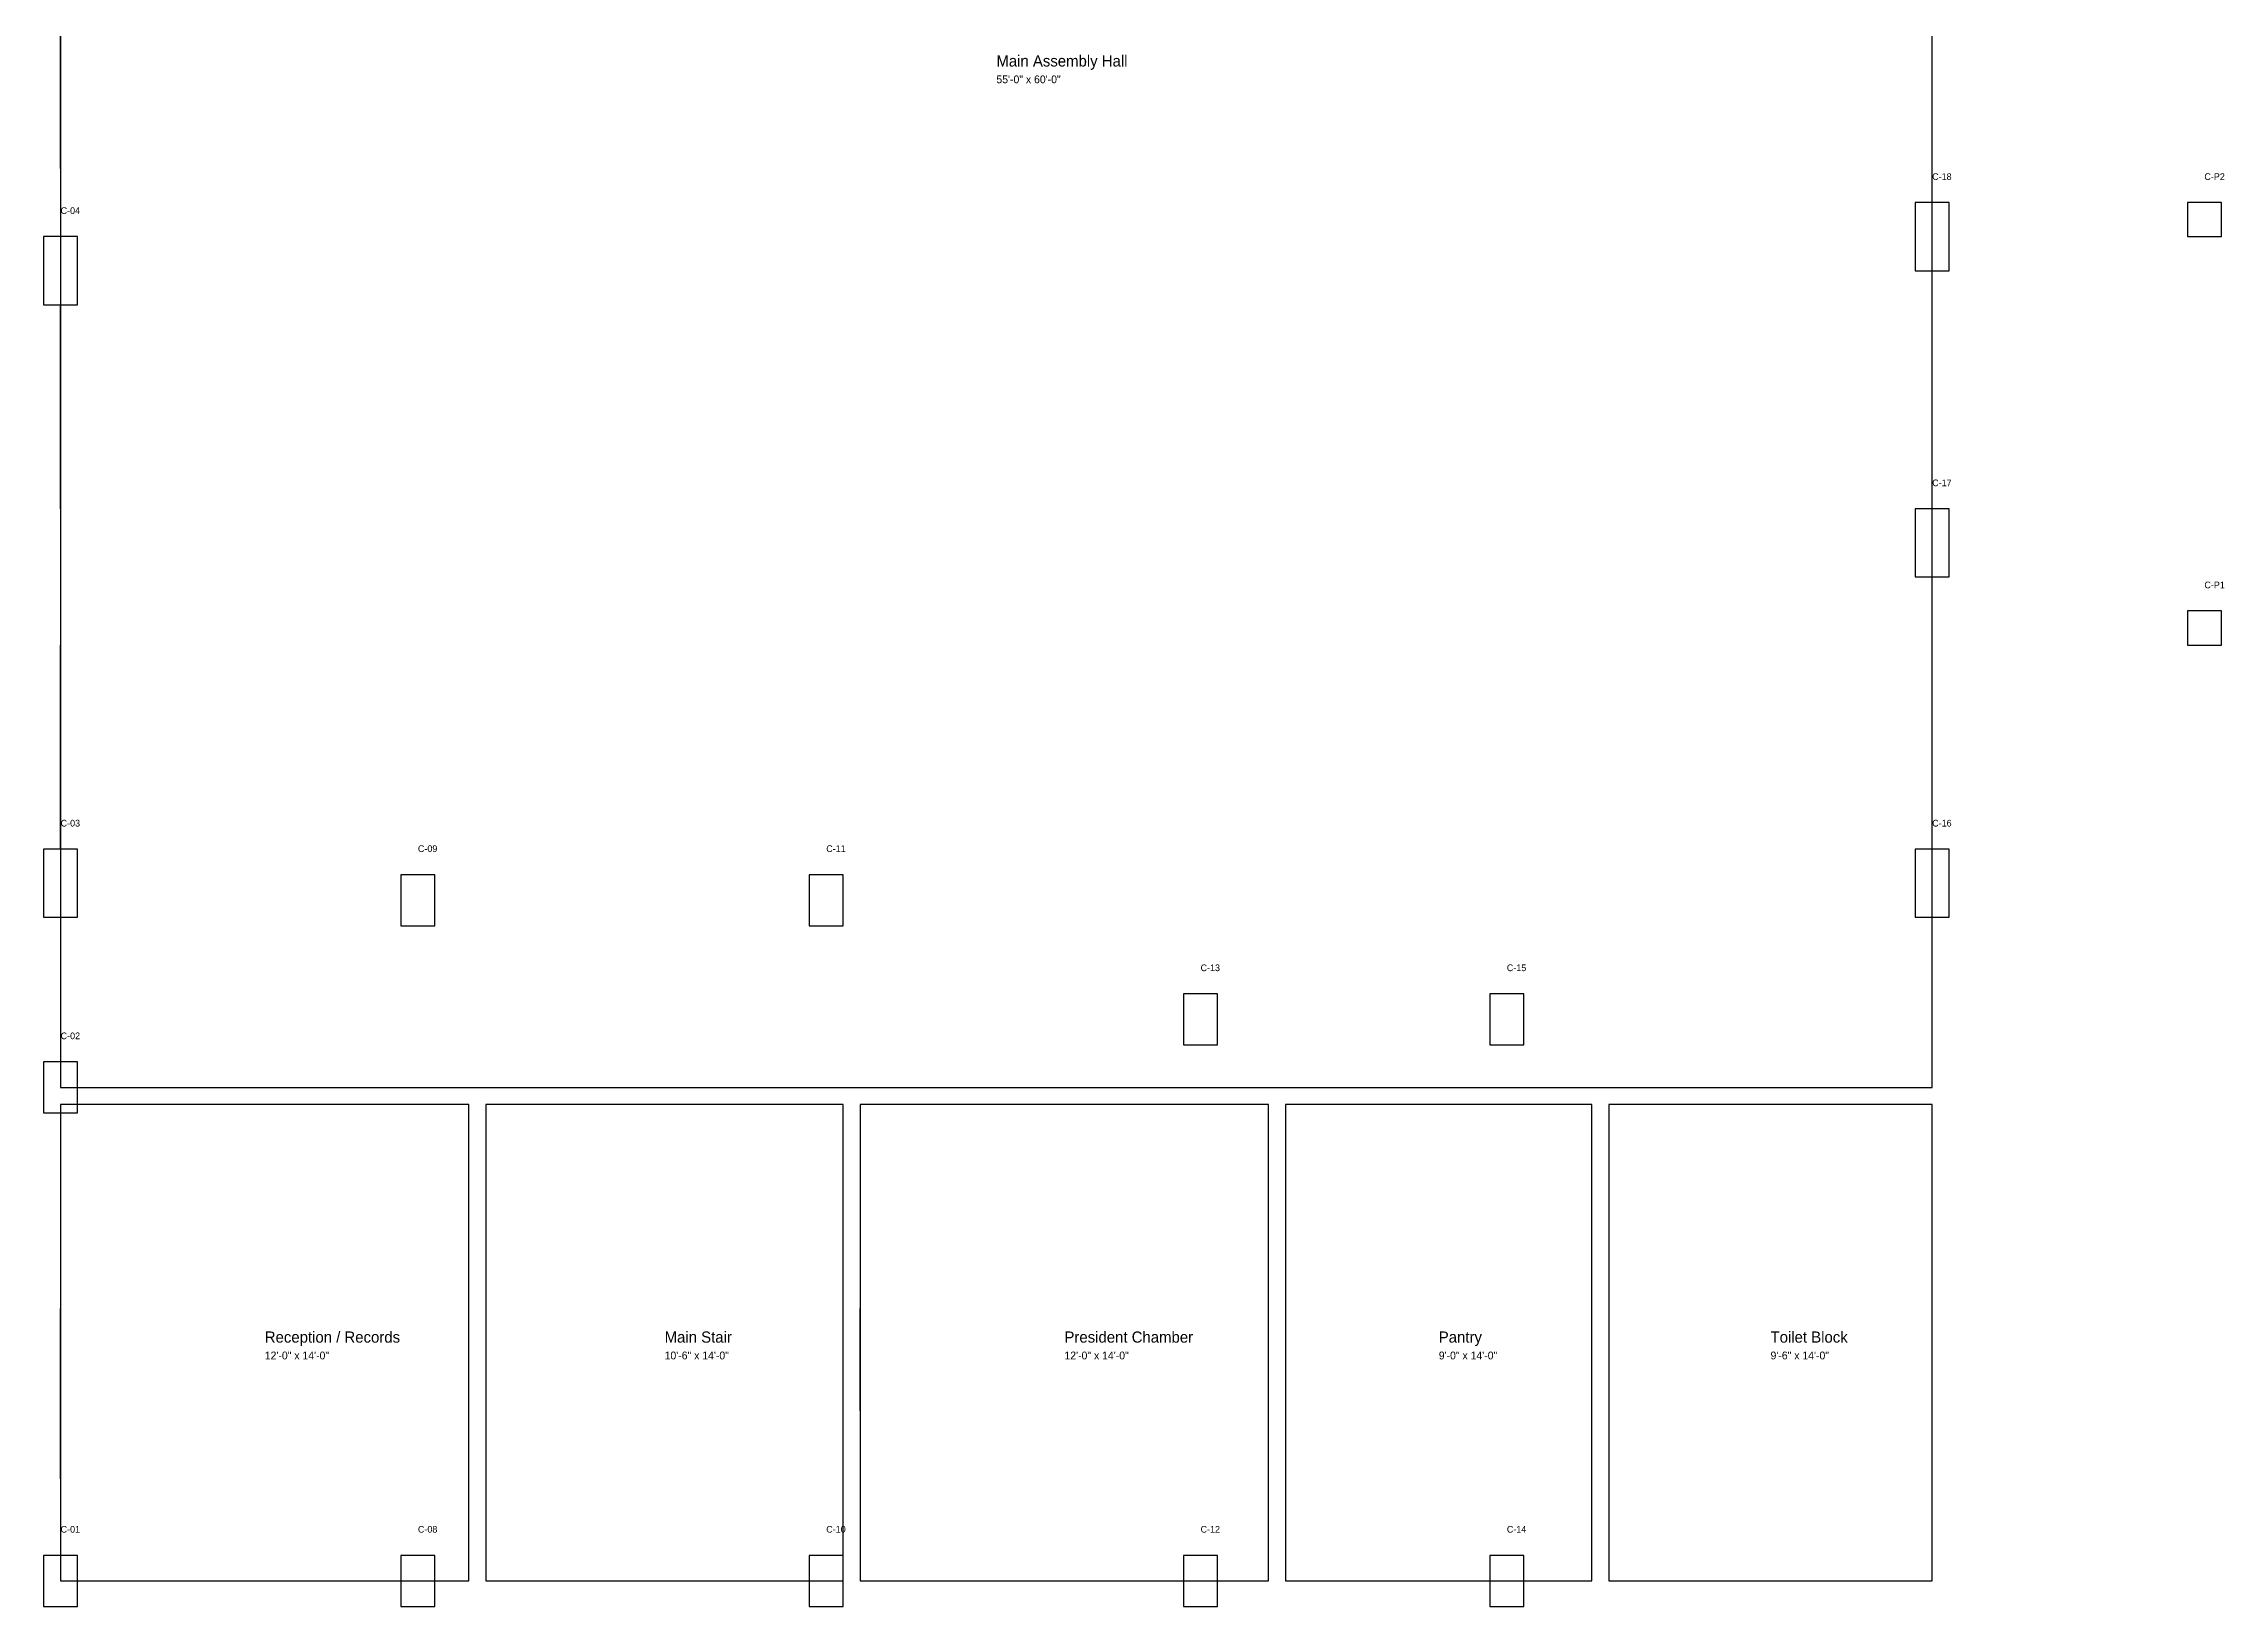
# Model space of a CAD drawing. Header units: millimetres. Extents: x 0 to 19534, y -76 to 27925.
# Drawn here: x 0 to 19534, y -76 to 13921 of the extents above; entities that cross this region are included whole.
import ezdxf

# ---------------------------------------------------------------- set-up
doc = ezdxf.new("R2010")
doc.units = ezdxf.units.MM
for name, color, linetype in [('COLUMNS', 7, 'Continuous'), ('DOORS', 1, 'Continuous'), ('TEXT', 7, 'Continuous'), ('WALLS', 7, 'Continuous'), ('WINDOWS', 5, 'Continuous')]:
    doc.layers.add(name, color=color, linetype=linetype)

msp = doc.modelspace()

# ---------------------------------------------------------------- linework, layer by layer
at = {"layer": 'COLUMNS'}
for points in [[(16764, 11887.2), (17068.8, 11887.2), (17068.8, 12496.8), (16764, 12496.8), (16764, 11887.2)], [(19202.4, 12192), (19507.2, 12192), (19507.2, 12496.8), (19202.4, 12496.8), (19202.4, 12192)], [(0, 11582.4), (304.8, 11582.4), (304.8, 12192), (0, 12192), (0, 11582.4)], [(16764, 9144), (17068.8, 9144), (17068.8, 9753.6), (16764, 9753.6), (16764, 9144)], [(19202.4, 8534.4), (19507.2, 8534.4), (19507.2, 8839.2), (19202.4, 8839.2), (19202.4, 8534.4)], [(0, 6096), (304.8, 6096), (304.8, 6705.6), (0, 6705.6), (0, 6096)], [(16764, 6096), (17068.8, 6096), (17068.8, 6705.6), (16764, 6705.6), (16764, 6096)], [(3200.4, 6019.8), (3505.2, 6019.8), (3505.2, 6477), (3200.4, 6477), (3200.4, 6019.8)], [(6858, 6019.8), (7162.8, 6019.8), (7162.8, 6477), (6858, 6477), (6858, 6019.8)], [(10210.8, 4953), (10515.6, 4953), (10515.6, 5410.2), (10210.8, 5410.2), (10210.8, 4953)], [(12954, 4953), (13258.8, 4953), (13258.8, 5410.2), (12954, 5410.2), (12954, 4953)], [(0, 4343.4), (304.8, 4343.4), (304.8, 4800.6), (0, 4800.6), (0, 4343.4)], [(0, -76.2), (304.8, -76.2), (304.8, 381), (0, 381), (0, -76.2)], [(3200.4, -76.2), (3505.2, -76.2), (3505.2, 381), (3200.4, 381), (3200.4, -76.2)], [(6858, -76.2), (7162.8, -76.2), (7162.8, 381), (6858, 381), (6858, -76.2)], [(10210.8, -76.2), (10515.6, -76.2), (10515.6, 381), (10210.8, 381), (10210.8, -76.2)], [(12954, -76.2), (13258.8, -76.2), (13258.8, 381), (12954, 381), (12954, -76.2)]]:
    msp.add_lwpolyline(points, dxfattribs=at)
at = {"layer": 'DOORS'}
for p, q in [((16916.4, 7620), (16916.4, 9753.6)), ((3810, 1676.4), (3810, 2590.8)), ((7315.2, 1676.4), (7315.2, 2590.8)), ((1371.6, 152.4), (2438.4, 152.4)), ((5029.2, 152.4), (6096, 152.4)), ((8382, 152.4), (9448.8, 152.4)), ((12039.6, 152.4), (12954, 152.4)), ((14935.2, 152.4), (15849.6, 152.4))]:
    msp.add_line(p, q, dxfattribs=at)
at = {"layer": 'WALLS'}
for points in [[(152.4, 4572), (16916.4, 4572), (16916.4, 22860), (152.4, 22860), (152.4, 4572)], [(152.4, 152.4), (3810, 152.4), (3810, 4419.6), (152.4, 4419.6), (152.4, 152.4)], [(3962.4, 152.4), (7162.8, 152.4), (7162.8, 4419.6), (3962.4, 4419.6), (3962.4, 152.4)], [(7315.2, 152.4), (10972.8, 152.4), (10972.8, 4419.6), (7315.2, 4419.6), (7315.2, 152.4)], [(11125.2, 152.4), (13868.4, 152.4), (13868.4, 4419.6), (11125.2, 4419.6), (11125.2, 152.4)], [(14020.8, 152.4), (16916.4, 152.4), (16916.4, 4419.6), (14020.8, 4419.6), (14020.8, 152.4)]]:
    msp.add_lwpolyline(points, dxfattribs=at)
at = {"layer": 'WINDOWS'}
for p, q in [((152.4, 12801.6), (152.4, 14630.4)), ((16916.4, 10972.8), (16916.4, 12801.6)), ((152.4, 9753.6), (152.4, 11582.4)), ((152.4, 6705.6), (152.4, 8534.4)), ((152.4, 1066.8), (152.4, 2590.8)), ((16916.4, 1066.8), (16916.4, 1981.2)), ((609.6, 152.4), (1828.8, 152.4)), ((7924.8, 152.4), (9448.8, 152.4)), ((11582.4, 152.4), (12496.8, 152.4)), ((14478, 152.4), (15392.4, 152.4))]:
    msp.add_line(p, q, dxfattribs=at)

# ---------------------------------------------------------------- texts
at = {"layer": 'TEXT'}
for s, height, p in [('Main Assembly Hall', 100, (8534.4, 13716)), ('55\'-0" x 60\'-0"', 70, (8534.4, 13566)), ('C-18', 60, (16916.4, 12700)), ('C-P2', 60, (19354.8, 12700)), ('C-04', 60, (152.4, 12395.2)), ('C-17', 60, (16916.4, 9956.8)), ('C-P1', 60, (19354.8, 9042.4)), ('C-03', 60, (152.4, 6908.8)), ('C-16', 60, (16916.4, 6908.8)), ('C-09', 60, (3352.8, 6680.2)), ('C-11', 60, (7010.4, 6680.2)), ('C-13', 60, (10363.2, 5613.4)), ('C-15', 60, (13106.4, 5613.4)), ('C-02', 60, (152.4, 5003.8)), ('Reception / Records', 100, (1981.2, 2286)), ('Main Stair', 100, (5562.6, 2286)), ('President Chamber', 100, (9144, 2286)), ('Pantry', 100, (12496.8, 2286)), ('Toilet Block', 100, (15468.6, 2286)), ('12\'-0" x 14\'-0"', 70, (1981.2, 2136)), ('10\'-6" x 14\'-0"', 70, (5562.6, 2136)), ('12\'-0" x 14\'-0"', 70, (9144, 2136)), ('9\'-0" x 14\'-0"', 70, (12496.8, 2136)), ('9\'-6" x 14\'-0"', 70, (15468.6, 2136)), ('C-01', 60, (152.4, 584.2)), ('C-08', 60, (3352.8, 584.2)), ('C-10', 60, (7010.4, 584.2)), ('C-12', 60, (10363.2, 584.2)), ('C-14', 60, (13106.4, 584.2))]:
    msp.add_text(s, height=height, dxfattribs=at).set_placement(p)

doc.saveas('drawing.dxf')
